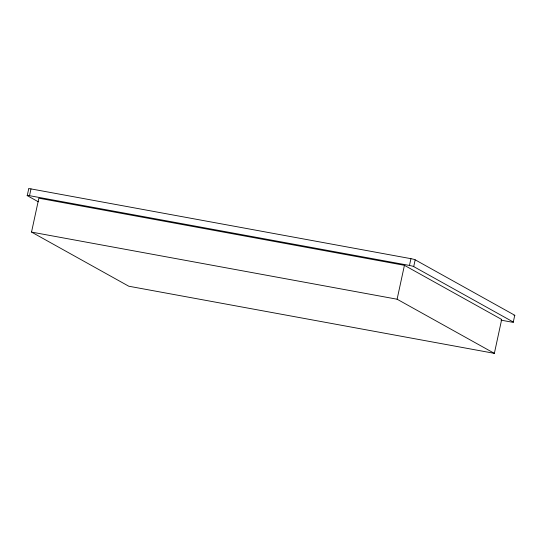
<?xml version="1.0" encoding="UTF-8"?>
<svg xmlns="http://www.w3.org/2000/svg" width="542" height="542" viewBox="0 0 542 542"><rect width="100%" height="100%" fill="white"/><g stroke="black" fill="none" stroke-linecap="round" stroke-linejoin="round"><path stroke-width="0.81" d="M38.306 201.787L27.242 195.628L28.706 188.846A3.482 0.339 12.2 0 1 30.996 188.907L410.938 258.676A3.482 0.339 12.2 0 1 415.172 259.814L514.758 315.261L513.294 322.036A3.482 0.339 12.2 0 1 511.004 321.982L501.025 320.146M27.242 195.628A3.482 0.339 12.2 0 1 29.532 195.682L30.996 188.907M31.524 232.084L38.855 198.196L404.427 265.329L501.682 319.468L494.358 353.357L128.779 286.223L31.524 232.084L397.103 299.218L494.358 353.357M397.103 299.218L404.427 265.329M513.294 322.036L413.709 266.596A3.482 0.339 12.2 0 0 409.467 265.451L410.938 258.676M413.709 266.596L415.172 259.814M29.532 195.682L409.467 265.451M514.758 315.261A3.482 0.339 12.2 0 1 513.972 315.43"/></g></svg>
